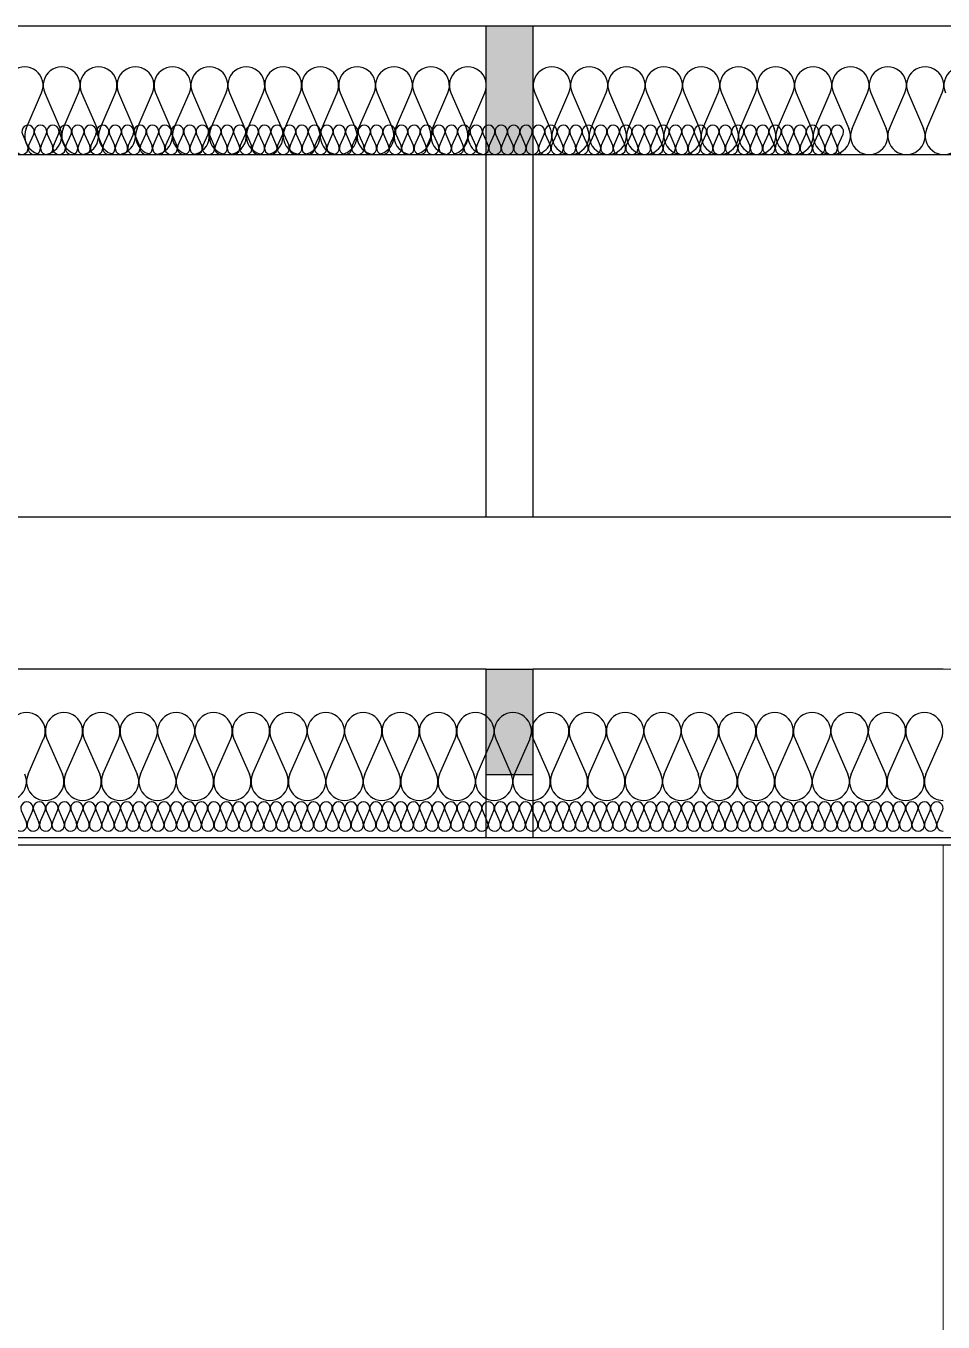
# Model space of a CAD drawing. Header units: millimetres. Extents: x 4647 to 73915, y -13612 to -8141.
# Drawn here: x 22460.5 to 22617.1, y -10580.1 to -10358.7 of the extents above; entities that cross this region are included whole.
import ezdxf

# ---------------------------------------------------------------- set-up
doc = ezdxf.new("R2010")
doc.units = ezdxf.units.MM
doc.layers.add('2D - Ogólne', color=7, linetype='Continuous')
doc.layers.add('Konstrukcja - Dach', color=7, linetype='Continuous')
doc.layers.add('a_wymiary', color=250, linetype='Continuous', lineweight=9)

msp = doc.modelspace()

# ---------------------------------------------------------------- hatches: boundary and pattern name
at = {"layer": 'Konstrukcja - Dach', "linetype": 'Continuous', "lineweight": 0}
for points in [[(22539.14, -10358.69), (22539.14, -10380.67), (22547.14, -10380.67), (22547.14, -10358.69)], [(22547.14, -10486.57), (22547.14, -10468.57), (22539.14, -10468.57), (22539.14, -10486.57)]]:
    msp.add_hatch(color=46, dxfattribs=at).paths.add_polyline_path(points, flags=0)

# ---------------------------------------------------------------- linework, layer by layer
at = {"layer": '2D - Ogólne'}
for p, q in [((22460.56, -10376.2), (22463.19, -10370.14)), ((22463.72, -10370.14), (22466.34, -10376.2)), ((22466.87, -10376.2), (22469.49, -10370.14)), ((22470.02, -10370.14), (22472.65, -10376.2)), ((22473.18, -10376.2), (22475.8, -10370.14)), ((22476.33, -10370.14), (22478.96, -10376.2)), ((22479.49, -10376.2), (22482.11, -10370.14)), ((22482.64, -10370.14), (22485.26, -10376.2)), ((22485.79, -10376.2), (22488.42, -10370.14)), ((22488.95, -10370.14), (22491.57, -10376.2)), ((22492.1, -10376.2), (22494.73, -10370.14)), ((22495.26, -10370.14), (22497.88, -10376.2)), ((22498.41, -10376.2), (22501.03, -10370.14)), ((22501.56, -10370.14), (22504.19, -10376.2)), ((22504.72, -10376.2), (22507.34, -10370.14)), ((22507.87, -10370.14), (22510.49, -10376.2)), ((22511.02, -10376.2), (22513.65, -10370.14)), ((22514.18, -10370.14), (22516.8, -10376.2)), ((22517.33, -10376.2), (22519.96, -10370.14)), ((22520.49, -10370.14), (22523.11, -10376.2)), ((22523.64, -10376.2), (22526.26, -10370.14)), ((22526.79, -10370.14), (22529.42, -10376.2)), ((22529.95, -10376.2), (22532.57, -10370.14)), ((22533.1, -10370.14), (22535.73, -10376.2)), ((22536.26, -10376.2), (22538.88, -10370.14)), ((22547.41, -10370.14), (22550.06, -10376.2)), ((22550.6, -10376.2), (22553.25, -10370.14)), ((22553.79, -10370.14), (22556.44, -10376.2)), ((22556.97, -10376.2), (22559.63, -10370.14)), ((22560.16, -10370.14), (22562.81, -10376.2)), ((22563.35, -10376.2), (22566, -10370.14)), ((22566.54, -10370.14), (22569.19, -10376.2)), ((22569.72, -10376.2), (22572.38, -10370.14)), ((22572.91, -10370.14), (22575.56, -10376.2)), ((22576.1, -10376.2), (22578.75, -10370.14)), ((22579.29, -10370.14), (22581.94, -10376.2)), ((22582.47, -10376.2), (22585.13, -10370.14)), ((22585.66, -10370.14), (22588.31, -10376.2)), ((22588.85, -10376.2), (22591.5, -10370.14)), ((22592.04, -10370.14), (22594.69, -10376.2)), ((22595.22, -10376.2), (22597.88, -10370.14)), ((22598.41, -10370.14), (22601.06, -10376.2)), ((22601.6, -10376.2), (22604.25, -10370.14)), ((22604.79, -10370.14), (22607.44, -10376.2)), ((22607.97, -10376.2), (22610.63, -10370.14)), ((22611.16, -10370.14), (22613.81, -10376.2)), ((22614.35, -10376.2), (22617, -10370.14)), ((22460.89, -10486.53), (22463.54, -10480.47)), ((22464.08, -10480.47), (22466.74, -10486.53)), ((22467.27, -10486.53), (22469.93, -10480.47)), ((22470.47, -10480.47), (22473.13, -10486.53)), ((22473.66, -10486.53), (22476.32, -10480.47)), ((22476.86, -10480.47), (22479.52, -10486.53)), ((22480.05, -10486.53), (22482.71, -10480.47)), ((22483.25, -10480.47), (22485.9, -10486.53)), ((22486.44, -10486.53), (22489.1, -10480.47)), ((22489.64, -10480.47), (22492.29, -10486.53)), ((22492.83, -10486.53), (22495.49, -10480.47)), ((22496.02, -10480.47), (22498.68, -10486.53)), ((22499.22, -10486.53), (22501.88, -10480.47)), ((22502.41, -10480.47), (22505.07, -10486.53)), ((22505.61, -10486.53), (22508.27, -10480.47)), ((22508.8, -10480.47), (22511.46, -10486.53)), ((22512, -10486.53), (22514.65, -10480.47)), ((22515.19, -10480.47), (22517.85, -10486.53)), ((22518.39, -10486.53), (22521.04, -10480.47)), ((22521.58, -10480.47), (22524.24, -10486.53)), ((22524.77, -10486.53), (22527.43, -10480.47)), ((22527.97, -10480.47), (22530.63, -10486.53)), ((22531.16, -10486.53), (22533.82, -10480.47)), ((22534.36, -10480.47), (22537.02, -10486.53)), ((22537.55, -10486.53), (22540.21, -10480.47)), ((22540.75, -10480.47), (22543.4, -10486.53)), ((22543.94, -10486.53), (22546.6, -10480.47)), ((22547.14, -10480.47), (22549.79, -10486.53)), ((22550.33, -10486.53), (22552.99, -10480.47)), ((22553.52, -10480.47), (22556.18, -10486.53)), ((22556.72, -10486.53), (22559.38, -10480.47)), ((22559.91, -10480.47), (22562.57, -10486.53)), ((22563.11, -10486.53), (22565.77, -10480.47)), ((22566.3, -10480.47), (22568.96, -10486.53)), ((22569.5, -10486.53), (22572.15, -10480.47)), ((22572.69, -10480.47), (22575.35, -10486.53)), ((22575.89, -10486.53), (22578.54, -10480.47)), ((22579.08, -10480.47), (22581.74, -10486.53)), ((22582.27, -10486.53), (22584.93, -10480.47)), ((22585.47, -10480.47), (22588.13, -10486.53)), ((22588.66, -10486.53), (22591.32, -10480.47)), ((22591.86, -10480.47), (22594.52, -10486.53)), ((22595.05, -10486.53), (22597.71, -10480.47)), ((22598.25, -10480.47), (22600.9, -10486.53)), ((22601.44, -10486.53), (22604.1, -10480.47)), ((22604.64, -10480.47), (22607.29, -10486.53)), ((22607.83, -10486.53), (22610.49, -10480.47)), ((22611.02, -10480.47), (22613.68, -10486.53)), ((22614.22, -10486.53), (22616.88, -10480.47))]:
    msp.add_line(p, q, dxfattribs=at)
for centre, major_axis, ratio, start_param, end_param in [((22460.3, -10368.86), (0, 3.19), 0.988613, 4.299595, 8.266775), ((22466.61, -10368.86), (0, 3.19), 0.988613, 4.299595, 8.266775), ((22472.91, -10368.86), (0, 3.19), 0.988613, 4.299595, 8.266775), ((22479.22, -10368.86), (0, 3.19), 0.988613, 4.299595, 8.266775), ((22485.53, -10368.86), (0, 3.19), 0.988613, 4.299595, 8.266775), ((22491.84, -10368.86), (0, 3.19), 0.988613, 4.299595, 8.266775), ((22498.14, -10368.86), (0, 3.19), 0.988613, 4.299595, 8.266775), ((22504.45, -10368.86), (0, 3.19), 0.988613, 4.299595, 8.266775), ((22510.76, -10368.86), (0, 3.19), 0.988613, 4.299595, 8.266775), ((22517.07, -10368.86), (0, 3.19), 0.988613, 4.299595, 8.266775), ((22523.38, -10368.86), (0, 3.19), 0.988613, 4.299595, 8.266775), ((22529.68, -10368.86), (0, 3.19), 0.988613, 4.299595, 8.266775), ((22535.99, -10368.86), (0, 3.19), 0.988613, 4.299595, 8.266775), ((22550.33, -10368.86), (0, 3.19), 0.999165, 4.299595, 8.266775), ((22556.71, -10368.86), (0, 3.19), 0.999165, 4.299595, 8.266775), ((22563.08, -10368.86), (0, 3.19), 0.999165, 4.299595, 8.266775), ((22569.46, -10368.86), (0, 3.19), 0.999165, 4.299595, 8.266775), ((22575.83, -10368.86), (0, 3.19), 0.999165, 4.299595, 8.266775), ((22582.21, -10368.86), (0, 3.19), 0.999165, 4.299595, 8.266775), ((22588.58, -10368.86), (0, 3.19), 0.999165, 4.299595, 8.266775), ((22594.96, -10368.86), (0, 3.19), 0.999165, 4.299595, 8.266775), ((22601.33, -10368.86), (0, 3.19), 0.999165, 4.299595, 8.266775), ((22607.71, -10368.86), (0, 3.19), 0.999165, 4.299595, 8.266775), ((22614.08, -10368.86), (0, 3.19), 0.999165, 4.299595, 8.266775), ((22620.46, -10368.86), (0, 3.19), 0.999165, 4.299595, 8.266775), ((22463.45, -10377.48), (0, 3.19), 0.988613, 1.158004, 5.125183), ((22469.76, -10377.48), (0, 3.19), 0.988613, 1.158004, 5.125183), ((22476.07, -10377.48), (0, 3.19), 0.988613, 1.158004, 5.125183), ((22482.38, -10377.48), (0, 3.19), 0.988613, 1.158004, 5.125183), ((22488.68, -10377.48), (0, 3.19), 0.988613, 1.158004, 5.125183), ((22494.99, -10377.48), (0, 3.19), 0.988613, 1.158004, 5.125183), ((22501.3, -10377.48), (0, 3.19), 0.988613, 1.158004, 5.125183), ((22507.61, -10377.48), (0, 3.19), 0.988613, 1.158004, 5.125183), ((22513.91, -10377.48), (0, 3.19), 0.988613, 1.158004, 5.125183), ((22520.22, -10377.48), (0, 3.19), 0.988613, 1.158004, 5.125183), ((22526.53, -10377.48), (0, 3.19), 0.988613, 1.158004, 5.125183), ((22532.84, -10377.48), (0, 3.19), 0.988613, 1.158004, 5.125183), ((22539.14, -10377.48), (0, 3.19), 0.988613, 1.158004, 3.141593), ((22547.14, -10377.48), (0, 3.19), 0.999165, 3.141593, 5.125182), ((22553.52, -10377.48), (0, 3.19), 0.999165, 1.158004, 5.125183), ((22559.89, -10377.48), (0, 3.19), 0.999165, 1.158004, 5.125183), ((22566.27, -10377.48), (0, 3.19), 0.999165, 1.158004, 5.125183), ((22572.64, -10377.48), (0, 3.19), 0.999165, 1.158004, 5.125183), ((22579.02, -10377.48), (0, 3.19), 0.999165, 1.158004, 5.125183), ((22585.39, -10377.48), (0, 3.19), 0.999165, 1.158004, 5.125183), ((22591.77, -10377.48), (0, 3.19), 0.999165, 1.158004, 5.125183), ((22598.14, -10377.48), (0, 3.19), 0.999165, 1.158004, 5.125183), ((22604.52, -10377.48), (0, 3.19), 0.999165, 1.158004, 5.125183), ((22610.89, -10377.48), (0, 3.19), 0.999165, 1.158004, 5.125183), ((22617.27, -10377.48), (0, 3.19), 0.999165, 1.158004, 5.125183), ((22460.62, -10479.19), (3.19, 0), 0.998662, 5.870392, 9.837571), ((22467.01, -10479.19), (3.19, 0), 0.998662, 5.870392, 9.837571), ((22473.39, -10479.19), (3.19, 0), 0.998662, 5.870392, 9.837571), ((22479.78, -10479.19), (3.19, 0), 0.998662, 5.870392, 9.837571), ((22486.17, -10479.19), (3.19, 0), 0.998662, 5.870392, 9.837571), ((22492.56, -10479.19), (3.19, 0), 0.998662, 5.870392, 9.837571), ((22498.95, -10479.19), (3.19, 0), 0.998662, 5.870392, 9.837571), ((22505.34, -10479.19), (3.19, 0), 0.998662, 5.870392, 9.837571), ((22511.73, -10479.19), (3.19, 0), 0.998662, 5.870392, 9.837571), ((22518.12, -10479.19), (3.19, 0), 0.998662, 5.870392, 9.837571), ((22524.51, -10479.19), (3.19, 0), 0.998662, 5.870392, 9.837571), ((22530.89, -10479.19), (3.19, 0), 0.998662, 5.870392, 9.837571), ((22537.28, -10479.19), (3.19, 0), 0.998662, 5.870392, 9.837571), ((22543.67, -10479.19), (3.19, 0), 0.998662, 5.870392, 9.837571), ((22550.06, -10479.19), (3.19, 0), 0.998662, 5.870392, 9.837571), ((22556.45, -10479.19), (3.19, 0), 0.998662, 5.870392, 9.837571), ((22562.84, -10479.19), (3.19, 0), 0.998662, 5.870392, 9.837571), ((22569.23, -10479.19), (3.19, 0), 0.998662, 5.870392, 9.837571), ((22575.62, -10479.19), (3.19, 0), 0.998662, 5.870392, 9.837571), ((22582.01, -10479.19), (3.19, 0), 0.998662, 5.870392, 9.837571), ((22588.39, -10479.19), (3.19, 0), 0.998662, 5.870392, 9.837571), ((22594.78, -10479.19), (3.19, 0), 0.998662, 5.870392, 9.837571), ((22601.17, -10479.19), (3.19, 0), 0.998662, 5.870392, 9.837571), ((22607.56, -10479.19), (3.19, 0), 0.998662, 5.870392, 9.837571), ((22613.95, -10479.19), (3.19, 0), 0.998662, 5.870392, 9.837571), ((22457.42, -10487.81), (3.19, 0), 0.998662, 2.7288, 6.695979), ((22463.81, -10487.81), (3.19, 0), 0.998662, 2.7288, 6.695979), ((22470.2, -10487.81), (3.19, 0), 0.998662, 2.7288, 6.695979), ((22476.59, -10487.81), (3.19, 0), 0.998662, 2.7288, 6.695979), ((22482.98, -10487.81), (3.19, 0), 0.998662, 2.7288, 6.695979), ((22489.37, -10487.81), (3.19, 0), 0.998662, 2.7288, 6.695979), ((22495.76, -10487.81), (3.19, 0), 0.998662, 2.7288, 6.695979), ((22502.14, -10487.81), (3.19, 0), 0.998662, 2.7288, 6.695979), ((22508.53, -10487.81), (3.19, 0), 0.998662, 2.7288, 6.695979), ((22514.92, -10487.81), (3.19, 0), 0.998662, 2.7288, 6.695979), ((22521.31, -10487.81), (3.19, 0), 0.998662, 2.7288, 6.695979), ((22527.7, -10487.81), (3.19, 0), 0.998662, 2.7288, 6.695979), ((22534.09, -10487.81), (3.19, 0), 0.998662, 2.7288, 6.695979), ((22540.48, -10487.81), (3.19, 0), 0.998662, 2.7288, 6.695979), ((22546.87, -10487.81), (3.19, 0), 0.998662, 2.7288, 6.695979), ((22553.26, -10487.81), (3.19, 0), 0.998662, 2.7288, 6.695979), ((22559.64, -10487.81), (3.19, 0), 0.998662, 2.7288, 6.695979), ((22566.03, -10487.81), (3.19, 0), 0.998662, 2.7288, 6.695979), ((22572.42, -10487.81), (3.19, 0), 0.998662, 2.7288, 6.695979), ((22578.81, -10487.81), (3.19, 0), 0.998662, 2.7288, 6.695979), ((22585.2, -10487.81), (3.19, 0), 0.998662, 2.7288, 6.695979), ((22591.59, -10487.81), (3.19, 0), 0.998662, 2.7288, 6.695979), ((22597.98, -10487.81), (3.19, 0), 0.998662, 2.7288, 6.695979), ((22604.37, -10487.81), (3.19, 0), 0.998662, 2.7288, 6.695979), ((22610.76, -10487.81), (3.19, 0), 0.998662, 2.7288, 6.695979), ((22617.14, -10487.81), (3.19, 0), 0.998662, 2.7288, 4.712389)]:
    msp.add_ellipse(centre, major_axis=major_axis, ratio=ratio, start_param=start_param, end_param=end_param, dxfattribs=at)
at = {"layer": 'a_wymiary'}
for p, q in [((22894.14, -10380.67), (22157.14, -10380.67)), ((22894.14, -10442.57), (22157.14, -10442.57)), ((22157.14, -10442.57), (22894.14, -10442.57)), ((22157.14, -10468.57), (22894.14, -10468.57)), ((22539.14, -10468.57), (22457.14, -10468.57)), ((22539.14, -10486.57), (22539.14, -10468.57)), ((22617.14, -10468.57), (22547.14, -10468.57)), ((22547.14, -10468.57), (22547.14, -10486.57)), ((22547.14, -10486.57), (22539.14, -10486.57)), ((22157.14, -10497.32), (22617.14, -10497.32)), ((22617.14, -10498.57), (22157.14, -10498.57)), ((22617.14, -10768.57), (22617.14, -10498.57))]:
    msp.add_line(p, q, dxfattribs=at)
at = {"layer": 'Konstrukcja - Dach'}
for p, q in [((22088.14, -10358.69), (23448.14, -10358.69)), ((22088.14, -10358.69), (23448.14, -10358.69)), ((22459.9, -10377.16), (22460.78, -10379.18)), ((22460.96, -10379.18), (22461.84, -10377.16)), ((22462.02, -10377.16), (22462.91, -10379.18)), ((22463.09, -10379.18), (22463.97, -10377.16)), ((22464.15, -10377.16), (22465.03, -10379.18)), ((22465.21, -10379.18), (22466.1, -10377.16)), ((22466.28, -10377.16), (22467.16, -10379.18)), ((22467.34, -10379.18), (22468.22, -10377.16)), ((22468.4, -10377.16), (22469.29, -10379.18)), ((22469.47, -10379.18), (22470.35, -10377.16)), ((22470.53, -10377.16), (22471.41, -10379.18)), ((22471.59, -10379.18), (22472.48, -10377.16)), ((22472.66, -10377.16), (22473.54, -10379.18)), ((22473.72, -10379.18), (22474.6, -10377.16)), ((22474.78, -10377.16), (22475.67, -10379.18)), ((22475.84, -10379.18), (22476.73, -10377.16)), ((22476.91, -10377.16), (22477.79, -10379.18)), ((22477.97, -10379.18), (22478.86, -10377.16)), ((22479.03, -10377.16), (22479.92, -10379.18)), ((22480.1, -10379.18), (22480.98, -10377.16)), ((22481.16, -10377.16), (22482.05, -10379.18)), ((22482.22, -10379.18), (22483.11, -10377.16)), ((22483.29, -10377.16), (22484.17, -10379.18)), ((22484.35, -10379.18), (22485.24, -10377.16)), ((22485.41, -10377.16), (22486.3, -10379.18)), ((22486.48, -10379.18), (22487.36, -10377.16)), ((22487.54, -10377.16), (22488.43, -10379.18)), ((22488.6, -10379.18), (22489.49, -10377.16)), ((22489.67, -10377.16), (22490.55, -10379.18)), ((22490.73, -10379.18), (22491.62, -10377.16)), ((22491.79, -10377.16), (22492.68, -10379.18)), ((22492.86, -10379.18), (22493.74, -10377.16)), ((22493.92, -10377.16), (22494.81, -10379.18)), ((22494.98, -10379.18), (22495.87, -10377.16)), ((22496.05, -10377.16), (22496.93, -10379.18)), ((22497.11, -10379.18), (22498, -10377.16)), ((22498.17, -10377.16), (22499.06, -10379.18)), ((22499.24, -10379.18), (22500.12, -10377.16)), ((22500.3, -10377.16), (22501.18, -10379.18)), ((22501.36, -10379.18), (22502.25, -10377.16)), ((22502.43, -10377.16), (22503.31, -10379.18)), ((22503.49, -10379.18), (22504.37, -10377.16)), ((22504.55, -10377.16), (22505.44, -10379.18)), ((22505.62, -10379.18), (22506.5, -10377.16)), ((22506.68, -10377.16), (22507.56, -10379.18)), ((22507.74, -10379.18), (22508.63, -10377.16)), ((22508.81, -10377.16), (22509.69, -10379.18)), ((22509.87, -10379.18), (22510.75, -10377.16)), ((22510.93, -10377.16), (22511.82, -10379.18)), ((22512, -10379.18), (22512.88, -10377.16)), ((22513.06, -10377.16), (22513.94, -10379.18)), ((22514.12, -10379.18), (22515.01, -10377.16)), ((22515.19, -10377.16), (22516.07, -10379.18)), ((22516.25, -10379.18), (22517.13, -10377.16)), ((22517.31, -10377.16), (22518.2, -10379.18)), ((22518.38, -10379.18), (22519.26, -10377.16)), ((22519.44, -10377.16), (22520.32, -10379.18)), ((22520.5, -10379.18), (22521.39, -10377.16)), ((22521.57, -10377.16), (22522.45, -10379.18)), ((22522.63, -10379.18), (22523.51, -10377.16)), ((22523.69, -10377.16), (22524.58, -10379.18)), ((22524.76, -10379.18), (22525.64, -10377.16)), ((22525.82, -10377.16), (22526.7, -10379.18)), ((22526.88, -10379.18), (22527.77, -10377.16)), ((22527.95, -10377.16), (22528.83, -10379.18)), ((22529.01, -10379.18), (22529.89, -10377.16)), ((22530.07, -10377.16), (22530.96, -10379.18)), ((22531.14, -10379.18), (22532.02, -10377.16)), ((22532.2, -10377.16), (22533.08, -10379.18)), ((22533.26, -10379.18), (22534.15, -10377.16)), ((22534.33, -10377.16), (22535.21, -10379.18)), ((22535.39, -10379.18), (22536.27, -10377.16)), ((22536.45, -10377.16), (22537.34, -10379.18)), ((22537.51, -10379.18), (22538.4, -10377.16)), ((22538.58, -10377.16), (22539.46, -10379.18)), ((22539.64, -10379.18), (22540.53, -10377.16)), ((22540.7, -10377.16), (22541.59, -10379.18)), ((22541.77, -10379.18), (22542.65, -10377.16)), ((22542.83, -10377.16), (22543.72, -10379.18)), ((22543.89, -10379.18), (22544.78, -10377.16)), ((22544.96, -10377.16), (22545.84, -10379.18)), ((22546.02, -10379.18), (22546.91, -10377.16)), ((22547.08, -10377.16), (22547.97, -10379.18)), ((22548.15, -10379.18), (22549.03, -10377.16)), ((22549.21, -10377.16), (22550.1, -10379.18)), ((22550.27, -10379.18), (22551.16, -10377.16)), ((22551.34, -10377.16), (22552.22, -10379.18)), ((22552.4, -10379.18), (22553.29, -10377.16)), ((22553.46, -10377.16), (22554.35, -10379.18)), ((22554.53, -10379.18), (22555.41, -10377.16)), ((22555.59, -10377.16), (22556.48, -10379.18)), ((22556.65, -10379.18), (22557.54, -10377.16)), ((22557.72, -10377.16), (22558.6, -10379.18)), ((22558.78, -10379.18), (22559.67, -10377.16)), ((22559.84, -10377.16), (22560.73, -10379.18)), ((22560.91, -10379.18), (22561.79, -10377.16)), ((22561.97, -10377.16), (22562.85, -10379.18)), ((22563.03, -10379.18), (22563.92, -10377.16)), ((22564.1, -10377.16), (22564.98, -10379.18)), ((22565.16, -10379.18), (22566.04, -10377.16)), ((22566.22, -10377.16), (22567.11, -10379.18)), ((22567.29, -10379.18), (22568.17, -10377.16)), ((22568.35, -10377.16), (22569.23, -10379.18)), ((22569.41, -10379.18), (22570.3, -10377.16)), ((22570.48, -10377.16), (22571.36, -10379.18)), ((22571.54, -10379.18), (22572.42, -10377.16)), ((22572.6, -10377.16), (22573.49, -10379.18)), ((22573.67, -10379.18), (22574.55, -10377.16)), ((22574.73, -10377.16), (22575.61, -10379.18)), ((22575.79, -10379.18), (22576.68, -10377.16)), ((22576.86, -10377.16), (22577.74, -10379.18)), ((22577.92, -10379.18), (22578.8, -10377.16)), ((22578.98, -10377.16), (22579.87, -10379.18)), ((22580.05, -10379.18), (22580.93, -10377.16)), ((22581.11, -10377.16), (22581.99, -10379.18)), ((22582.17, -10379.18), (22583.06, -10377.16)), ((22583.24, -10377.16), (22584.12, -10379.18)), ((22584.3, -10379.18), (22585.18, -10377.16)), ((22585.36, -10377.16), (22586.25, -10379.18)), ((22586.43, -10379.18), (22587.31, -10377.16)), ((22587.49, -10377.16), (22588.37, -10379.18)), ((22588.55, -10379.18), (22589.44, -10377.16)), ((22589.62, -10377.16), (22590.5, -10379.18)), ((22590.68, -10379.18), (22591.56, -10377.16)), ((22591.74, -10377.16), (22592.63, -10379.18)), ((22592.81, -10379.18), (22593.69, -10377.16)), ((22593.87, -10377.16), (22594.75, -10379.18)), ((22594.93, -10379.18), (22595.82, -10377.16)), ((22596, -10377.16), (22596.88, -10379.18)), ((22597.06, -10379.18), (22597.94, -10377.16)), ((22598.12, -10377.16), (22599.01, -10379.18)), ((22599.19, -10379.18), (22600.07, -10377.16)), ((22088.14, -10380.67), (23448.14, -10380.67)), ((22459.72, -10492.75), (22460.61, -10494.77)), ((22460.78, -10494.77), (22461.67, -10492.75)), ((22461.85, -10492.75), (22462.73, -10494.77)), ((22462.91, -10494.77), (22463.8, -10492.75)), ((22463.98, -10492.75), (22464.86, -10494.77)), ((22465.04, -10494.77), (22465.93, -10492.75)), ((22466.11, -10492.75), (22466.99, -10494.77)), ((22467.17, -10494.77), (22468.06, -10492.75)), ((22468.23, -10492.75), (22469.12, -10494.77)), ((22469.3, -10494.77), (22470.18, -10492.75)), ((22470.36, -10492.75), (22471.25, -10494.77)), ((22471.43, -10494.77), (22472.31, -10492.75)), ((22472.49, -10492.75), (22473.38, -10494.77)), ((22473.56, -10494.77), (22474.44, -10492.75)), ((22474.62, -10492.75), (22475.51, -10494.77)), ((22475.68, -10494.77), (22476.57, -10492.75)), ((22476.75, -10492.75), (22477.63, -10494.77)), ((22477.81, -10494.77), (22478.7, -10492.75)), ((22478.88, -10492.75), (22479.76, -10494.77)), ((22479.94, -10494.77), (22480.83, -10492.75)), ((22481.01, -10492.75), (22481.89, -10494.77)), ((22482.07, -10494.77), (22482.96, -10492.75)), ((22483.13, -10492.75), (22484.02, -10494.77)), ((22484.2, -10494.77), (22485.08, -10492.75)), ((22485.26, -10492.75), (22486.15, -10494.77)), ((22486.33, -10494.77), (22487.21, -10492.75)), ((22487.39, -10492.75), (22488.28, -10494.77)), ((22488.46, -10494.77), (22489.34, -10492.75)), ((22489.52, -10492.75), (22490.41, -10494.77)), ((22490.58, -10494.77), (22491.47, -10492.75)), ((22491.65, -10492.75), (22492.53, -10494.77)), ((22492.71, -10494.77), (22493.6, -10492.75)), ((22493.78, -10492.75), (22494.66, -10494.77)), ((22494.84, -10494.77), (22495.73, -10492.75)), ((22495.91, -10492.75), (22496.79, -10494.77)), ((22496.97, -10494.77), (22497.86, -10492.75)), ((22498.03, -10492.75), (22498.92, -10494.77)), ((22499.1, -10494.77), (22499.98, -10492.75)), ((22500.16, -10492.75), (22501.05, -10494.77)), ((22501.23, -10494.77), (22502.11, -10492.75)), ((22502.29, -10492.75), (22503.18, -10494.77)), ((22503.36, -10494.77), (22504.24, -10492.75)), ((22504.42, -10492.75), (22505.31, -10494.77)), ((22505.48, -10494.77), (22506.37, -10492.75)), ((22506.55, -10492.75), (22507.43, -10494.77)), ((22507.61, -10494.77), (22508.5, -10492.75)), ((22508.68, -10492.75), (22509.56, -10494.77)), ((22509.74, -10494.77), (22510.63, -10492.75)), ((22510.81, -10492.75), (22511.69, -10494.77)), ((22511.87, -10494.77), (22512.76, -10492.75)), ((22512.93, -10492.75), (22513.82, -10494.77)), ((22514, -10494.77), (22514.88, -10492.75)), ((22515.06, -10492.75), (22515.95, -10494.77)), ((22516.13, -10494.77), (22517.01, -10492.75)), ((22517.19, -10492.75), (22518.08, -10494.77)), ((22518.26, -10494.77), (22519.14, -10492.75)), ((22519.32, -10492.75), (22520.21, -10494.77)), ((22520.38, -10494.77), (22521.27, -10492.75)), ((22521.45, -10492.75), (22522.33, -10494.77)), ((22522.51, -10494.77), (22523.4, -10492.75)), ((22523.58, -10492.75), (22524.46, -10494.77)), ((22524.64, -10494.77), (22525.53, -10492.75)), ((22525.71, -10492.75), (22526.59, -10494.77)), ((22526.77, -10494.77), (22527.66, -10492.75)), ((22527.83, -10492.75), (22528.72, -10494.77)), ((22528.9, -10494.77), (22529.78, -10492.75)), ((22529.96, -10492.75), (22530.85, -10494.77)), ((22531.03, -10494.77), (22531.91, -10492.75)), ((22532.09, -10492.75), (22532.98, -10494.77)), ((22533.16, -10494.77), (22534.04, -10492.75)), ((22534.22, -10492.75), (22535.11, -10494.77)), ((22535.28, -10494.77), (22536.17, -10492.75)), ((22536.35, -10492.75), (22537.23, -10494.77)), ((22537.41, -10494.77), (22538.3, -10492.75)), ((22538.48, -10492.75), (22539.36, -10494.77)), ((22539.54, -10494.77), (22540.43, -10492.75)), ((22540.61, -10492.75), (22541.49, -10494.77)), ((22541.67, -10494.77), (22542.56, -10492.75)), ((22542.73, -10492.75), (22543.62, -10494.77)), ((22543.8, -10494.77), (22544.68, -10492.75)), ((22544.86, -10492.75), (22545.75, -10494.77)), ((22545.93, -10494.77), (22546.81, -10492.75)), ((22546.99, -10492.75), (22547.88, -10494.77)), ((22548.06, -10494.77), (22548.94, -10492.75)), ((22549.12, -10492.75), (22550.01, -10494.77)), ((22550.18, -10494.77), (22551.07, -10492.75)), ((22551.25, -10492.75), (22552.13, -10494.77)), ((22552.31, -10494.77), (22553.2, -10492.75)), ((22553.38, -10492.75), (22554.26, -10494.77)), ((22554.44, -10494.77), (22555.33, -10492.75)), ((22555.51, -10492.75), (22556.39, -10494.77)), ((22556.57, -10494.77), (22557.46, -10492.75)), ((22557.63, -10492.75), (22558.52, -10494.77)), ((22558.7, -10494.77), (22559.58, -10492.75)), ((22559.76, -10492.75), (22560.65, -10494.77)), ((22560.83, -10494.77), (22561.71, -10492.75)), ((22561.89, -10492.75), (22562.78, -10494.77)), ((22562.96, -10494.77), (22563.84, -10492.75)), ((22564.02, -10492.75), (22564.91, -10494.77)), ((22565.08, -10494.77), (22565.97, -10492.75)), ((22566.15, -10492.75), (22567.03, -10494.77)), ((22567.21, -10494.77), (22568.1, -10492.75)), ((22568.28, -10492.75), (22569.16, -10494.77)), ((22569.34, -10494.77), (22570.23, -10492.75)), ((22570.41, -10492.75), (22571.29, -10494.77)), ((22571.47, -10494.77), (22572.36, -10492.75)), ((22572.53, -10492.75), (22573.42, -10494.77)), ((22573.6, -10494.77), (22574.48, -10492.75)), ((22574.66, -10492.75), (22575.55, -10494.77)), ((22575.73, -10494.77), (22576.61, -10492.75)), ((22576.79, -10492.75), (22577.68, -10494.77)), ((22577.86, -10494.77), (22578.74, -10492.75)), ((22578.92, -10492.75), (22579.81, -10494.77)), ((22579.98, -10494.77), (22580.87, -10492.75)), ((22581.05, -10492.75), (22581.93, -10494.77)), ((22582.11, -10494.77), (22583, -10492.75)), ((22583.18, -10492.75), (22584.06, -10494.77)), ((22584.24, -10494.77), (22585.13, -10492.75)), ((22585.31, -10492.75), (22586.19, -10494.77)), ((22586.37, -10494.77), (22587.26, -10492.75)), ((22587.43, -10492.75), (22588.32, -10494.77)), ((22588.5, -10494.77), (22589.38, -10492.75)), ((22589.56, -10492.75), (22590.45, -10494.77)), ((22590.63, -10494.77), (22591.51, -10492.75)), ((22591.69, -10492.75), (22592.58, -10494.77)), ((22592.76, -10494.77), (22593.64, -10492.75)), ((22593.82, -10492.75), (22594.71, -10494.77)), ((22594.88, -10494.77), (22595.77, -10492.75)), ((22595.95, -10492.75), (22596.83, -10494.77)), ((22597.01, -10494.77), (22597.9, -10492.75)), ((22598.08, -10492.75), (22598.96, -10494.77)), ((22599.14, -10494.77), (22600.03, -10492.75)), ((22600.21, -10492.75), (22601.09, -10494.77)), ((22601.27, -10494.77), (22602.16, -10492.75)), ((22602.33, -10492.75), (22603.22, -10494.77)), ((22603.4, -10494.77), (22604.28, -10492.75)), ((22604.46, -10492.75), (22605.35, -10494.77)), ((22605.53, -10494.77), (22606.41, -10492.75)), ((22606.59, -10492.75), (22607.48, -10494.77)), ((22607.66, -10494.77), (22608.54, -10492.75)), ((22608.72, -10492.75), (22609.61, -10494.77)), ((22609.78, -10494.77), (22610.67, -10492.75)), ((22610.85, -10492.75), (22611.73, -10494.77)), ((22611.91, -10494.77), (22612.8, -10492.75)), ((22612.98, -10492.75), (22613.86, -10494.77)), ((22614.04, -10494.77), (22614.93, -10492.75)), ((22615.11, -10492.75), (22615.99, -10494.77)), ((22616.17, -10494.77), (22617.06, -10492.75))]:
    msp.add_line(p, q, dxfattribs=at)
at = {"layer": 'Konstrukcja - Dach', "color": 161, "lineweight": 25}
for p, q in [((22539.14, -10358.69), (22539.14, -10358.69)), ((22547.14, -10358.69), (22547.14, -10358.69)), ((22539.14, -10442.57), (22539.14, -10380.67)), ((22547.14, -10442.57), (22547.14, -10380.67)), ((22157.14, -10442.57), (22894.14, -10442.57)), ((22539.14, -10468.57), (22457.14, -10468.57)), ((22617.14, -10468.57), (22547.14, -10468.57)), ((22539.14, -10497.32), (22539.14, -10486.57)), ((22547.14, -10497.32), (22547.14, -10486.57)), ((22157.14, -10497.32), (23379.14, -10497.32)), ((22157.14, -10498.57), (23379.14, -10498.57))]:
    msp.add_line(p, q, dxfattribs=at)
at = {"layer": 'Konstrukcja - Dach', "color": 171, "lineweight": 25}
for p, q in [((22539.14, -10380.67), (22539.14, -10358.69)), ((22539.14, -10358.69), (22547.14, -10358.69)), ((22547.14, -10380.67), (22547.14, -10358.69)), ((22539.14, -10380.67), (22547.14, -10380.67)), ((22539.14, -10468.57), (22547.14, -10468.57)), ((22539.14, -10486.57), (22539.14, -10468.57)), ((22547.14, -10486.57), (22547.14, -10468.57)), ((22539.14, -10486.57), (22547.14, -10486.57))]:
    msp.add_line(p, q, dxfattribs=at)
at = {"layer": 'Konstrukcja - Dach'}
for centre, major_axis, ratio, start_param, end_param in [((22460.87, -10376.73), (0, 1.06), 0.999894, 4.299595, 8.266775), ((22463, -10376.73), (0, 1.06), 0.999894, 4.299595, 8.266775), ((22465.12, -10376.73), (0, 1.06), 0.999894, 4.299595, 8.266775), ((22467.25, -10376.73), (0, 1.06), 0.999894, 4.299595, 8.266775), ((22469.38, -10376.73), (0, 1.06), 0.999894, 4.299595, 8.266775), ((22471.5, -10376.73), (0, 1.06), 0.999894, 4.299595, 8.266775), ((22473.63, -10376.73), (0, 1.06), 0.999894, 4.299595, 8.266775), ((22475.76, -10376.73), (0, 1.06), 0.999894, 4.299595, 8.266775), ((22477.88, -10376.73), (0, 1.06), 0.999894, 4.299595, 8.266775), ((22480.01, -10376.73), (0, 1.06), 0.999894, 4.299595, 8.266775), ((22482.14, -10376.73), (0, 1.06), 0.999894, 4.299595, 8.266775), ((22484.26, -10376.73), (0, 1.06), 0.999894, 4.299595, 8.266775), ((22486.39, -10376.73), (0, 1.06), 0.999894, 4.299595, 8.266775), ((22488.51, -10376.73), (0, 1.06), 0.999894, 4.299595, 8.266775), ((22490.64, -10376.73), (0, 1.06), 0.999894, 4.299595, 8.266775), ((22492.77, -10376.73), (0, 1.06), 0.999894, 4.299595, 8.266775), ((22494.89, -10376.73), (0, 1.06), 0.999894, 4.299595, 8.266775), ((22497.02, -10376.73), (0, 1.06), 0.999894, 4.299595, 8.266775), ((22499.15, -10376.73), (0, 1.06), 0.999894, 4.299595, 8.266775), ((22501.27, -10376.73), (0, 1.06), 0.999894, 4.299595, 8.266775), ((22503.4, -10376.73), (0, 1.06), 0.999894, 4.299595, 8.266775), ((22505.53, -10376.73), (0, 1.06), 0.999894, 4.299595, 8.266775), ((22507.65, -10376.73), (0, 1.06), 0.999894, 4.299595, 8.266775), ((22509.78, -10376.73), (0, 1.06), 0.999894, 4.299595, 8.266775), ((22511.91, -10376.73), (0, 1.06), 0.999894, 4.299595, 8.266775), ((22514.03, -10376.73), (0, 1.06), 0.999894, 4.299595, 8.266775), ((22516.16, -10376.73), (0, 1.06), 0.999894, 4.299595, 8.266775), ((22518.29, -10376.73), (0, 1.06), 0.999894, 4.299595, 8.266775), ((22520.41, -10376.73), (0, 1.06), 0.999894, 4.299595, 8.266775), ((22522.54, -10376.73), (0, 1.06), 0.999894, 4.299595, 8.266775), ((22524.67, -10376.73), (0, 1.06), 0.999894, 4.299595, 8.266775), ((22526.79, -10376.73), (0, 1.06), 0.999894, 4.299595, 8.266775), ((22528.92, -10376.73), (0, 1.06), 0.999894, 4.299595, 8.266775), ((22531.05, -10376.73), (0, 1.06), 0.999894, 4.299595, 8.266775), ((22533.17, -10376.73), (0, 1.06), 0.999894, 4.299595, 8.266775), ((22535.3, -10376.73), (0, 1.06), 0.999894, 4.299595, 8.266775), ((22537.43, -10376.73), (0, 1.06), 0.999894, 4.299595, 8.266775), ((22539.55, -10376.73), (0, 1.06), 0.999894, 4.299595, 8.266775), ((22541.68, -10376.73), (0, 1.06), 0.999894, 4.299595, 8.266775), ((22543.81, -10376.73), (0, 1.06), 0.999894, 4.299595, 8.266775), ((22545.93, -10376.73), (0, 1.06), 0.999894, 4.299595, 8.266775), ((22548.06, -10376.73), (0, 1.06), 0.999894, 4.299595, 8.266775), ((22550.18, -10376.73), (0, 1.06), 0.999894, 4.299595, 8.266775), ((22552.31, -10376.73), (0, 1.06), 0.999894, 4.299595, 8.266775), ((22554.44, -10376.73), (0, 1.06), 0.999894, 4.299595, 8.266775), ((22556.56, -10376.73), (0, 1.06), 0.999894, 4.299595, 8.266775), ((22558.69, -10376.73), (0, 1.06), 0.999894, 4.299595, 8.266775), ((22560.82, -10376.73), (0, 1.06), 0.999894, 4.299595, 8.266775), ((22562.94, -10376.73), (0, 1.06), 0.999894, 4.299595, 8.266775), ((22565.07, -10376.73), (0, 1.06), 0.999894, 4.299595, 8.266775), ((22567.2, -10376.73), (0, 1.06), 0.999894, 4.299595, 8.266775), ((22569.32, -10376.73), (0, 1.06), 0.999894, 4.299595, 8.266775), ((22571.45, -10376.73), (0, 1.06), 0.999894, 4.299595, 8.266775), ((22573.58, -10376.73), (0, 1.06), 0.999894, 4.299595, 8.266775), ((22575.7, -10376.73), (0, 1.06), 0.999894, 4.299595, 8.266775), ((22577.83, -10376.73), (0, 1.06), 0.999894, 4.299595, 8.266775), ((22579.96, -10376.73), (0, 1.06), 0.999894, 4.299595, 8.266775), ((22582.08, -10376.73), (0, 1.06), 0.999894, 4.299595, 8.266775), ((22584.21, -10376.73), (0, 1.06), 0.999894, 4.299595, 8.266775), ((22586.34, -10376.73), (0, 1.06), 0.999894, 4.299595, 8.266775), ((22588.46, -10376.73), (0, 1.06), 0.999894, 4.299595, 8.266775), ((22590.59, -10376.73), (0, 1.06), 0.999894, 4.299595, 8.266775), ((22592.72, -10376.73), (0, 1.06), 0.999894, 4.299595, 8.266775), ((22594.84, -10376.73), (0, 1.06), 0.999894, 4.299595, 8.266775), ((22596.97, -10376.73), (0, 1.06), 0.999894, 4.299595, 8.266775), ((22599.1, -10376.73), (0, 1.06), 0.999894, 4.299595, 8.266775), ((22459.81, -10379.6), (0, 1.06), 0.999894, 1.158004, 5.125183), ((22461.93, -10379.6), (0, 1.06), 0.999894, 1.158004, 5.125183), ((22464.06, -10379.6), (0, 1.06), 0.999894, 1.158004, 5.125183), ((22466.19, -10379.6), (0, 1.06), 0.999894, 1.158004, 5.125183), ((22468.31, -10379.6), (0, 1.06), 0.999894, 1.158004, 5.125183), ((22470.44, -10379.6), (0, 1.06), 0.999894, 1.158004, 5.125183), ((22472.57, -10379.6), (0, 1.06), 0.999894, 1.158004, 5.125183), ((22474.69, -10379.6), (0, 1.06), 0.999894, 1.158004, 5.125183), ((22476.82, -10379.6), (0, 1.06), 0.999894, 1.158004, 5.125183), ((22478.95, -10379.6), (0, 1.06), 0.999894, 1.158004, 5.125183), ((22481.07, -10379.6), (0, 1.06), 0.999894, 1.158004, 5.125183), ((22483.2, -10379.6), (0, 1.06), 0.999894, 1.158004, 5.125183), ((22485.32, -10379.6), (0, 1.06), 0.999894, 1.158004, 5.125183), ((22487.45, -10379.6), (0, 1.06), 0.999894, 1.158004, 5.125183), ((22489.58, -10379.6), (0, 1.06), 0.999894, 1.158004, 5.125183), ((22491.7, -10379.6), (0, 1.06), 0.999894, 1.158004, 5.125183), ((22493.83, -10379.6), (0, 1.06), 0.999894, 1.158004, 5.125183), ((22495.96, -10379.6), (0, 1.06), 0.999894, 1.158004, 5.125183), ((22498.08, -10379.6), (0, 1.06), 0.999894, 1.158004, 5.125183), ((22500.21, -10379.6), (0, 1.06), 0.999894, 1.158004, 5.125183), ((22502.34, -10379.6), (0, 1.06), 0.999894, 1.158004, 5.125183), ((22504.46, -10379.6), (0, 1.06), 0.999894, 1.158004, 5.125183), ((22506.59, -10379.6), (0, 1.06), 0.999894, 1.158004, 5.125183), ((22508.72, -10379.6), (0, 1.06), 0.999894, 1.158004, 5.125183), ((22510.84, -10379.6), (0, 1.06), 0.999894, 1.158004, 5.125183), ((22512.97, -10379.6), (0, 1.06), 0.999894, 1.158004, 5.125183), ((22515.1, -10379.6), (0, 1.06), 0.999894, 1.158004, 5.125183), ((22517.22, -10379.6), (0, 1.06), 0.999894, 1.158004, 5.125183), ((22519.35, -10379.6), (0, 1.06), 0.999894, 1.158004, 5.125183), ((22521.48, -10379.6), (0, 1.06), 0.999894, 1.158004, 5.125183), ((22523.6, -10379.6), (0, 1.06), 0.999894, 1.158004, 5.125183), ((22525.73, -10379.6), (0, 1.06), 0.999894, 1.158004, 5.125183), ((22527.86, -10379.6), (0, 1.06), 0.999894, 1.158004, 5.125183), ((22529.98, -10379.6), (0, 1.06), 0.999894, 1.158004, 5.125183), ((22532.11, -10379.6), (0, 1.06), 0.999894, 1.158004, 5.125183), ((22534.24, -10379.6), (0, 1.06), 0.999894, 1.158004, 5.125183), ((22536.36, -10379.6), (0, 1.06), 0.999894, 1.158004, 5.125183), ((22538.49, -10379.6), (0, 1.06), 0.999894, 1.158004, 5.125183), ((22540.62, -10379.6), (0, 1.06), 0.999894, 1.158004, 5.125183), ((22542.74, -10379.6), (0, 1.06), 0.999894, 1.158004, 5.125183), ((22544.87, -10379.6), (0, 1.06), 0.999894, 1.158004, 5.125183), ((22547, -10379.6), (0, 1.06), 0.999894, 1.158004, 5.125183), ((22549.12, -10379.6), (0, 1.06), 0.999894, 1.158004, 5.125183), ((22551.25, -10379.6), (0, 1.06), 0.999894, 1.158004, 5.125183), ((22553.37, -10379.6), (0, 1.06), 0.999894, 1.158004, 5.125183), ((22555.5, -10379.6), (0, 1.06), 0.999894, 1.158004, 5.125183), ((22557.63, -10379.6), (0, 1.06), 0.999894, 1.158004, 5.125183), ((22559.75, -10379.6), (0, 1.06), 0.999894, 1.158004, 5.125183), ((22561.88, -10379.6), (0, 1.06), 0.999894, 1.158004, 5.125183), ((22564.01, -10379.6), (0, 1.06), 0.999894, 1.158004, 5.125183), ((22566.13, -10379.6), (0, 1.06), 0.999894, 1.158004, 5.125183), ((22568.26, -10379.6), (0, 1.06), 0.999894, 1.158004, 5.125183), ((22570.39, -10379.6), (0, 1.06), 0.999894, 1.158004, 5.125183), ((22572.51, -10379.6), (0, 1.06), 0.999894, 1.158004, 5.125183), ((22574.64, -10379.6), (0, 1.06), 0.999894, 1.158004, 5.125183), ((22576.77, -10379.6), (0, 1.06), 0.999894, 1.158004, 5.125183), ((22578.89, -10379.6), (0, 1.06), 0.999894, 1.158004, 5.125183), ((22581.02, -10379.6), (0, 1.06), 0.999894, 1.158004, 5.125183), ((22583.15, -10379.6), (0, 1.06), 0.999894, 1.158004, 5.125183), ((22585.27, -10379.6), (0, 1.06), 0.999894, 1.158004, 5.125183), ((22587.4, -10379.6), (0, 1.06), 0.999894, 1.158004, 5.125183), ((22589.53, -10379.6), (0, 1.06), 0.999894, 1.158004, 5.125183), ((22591.65, -10379.6), (0, 1.06), 0.999894, 1.158004, 5.125183), ((22593.78, -10379.6), (0, 1.06), 0.999894, 1.158004, 5.125183), ((22595.91, -10379.6), (0, 1.06), 0.999894, 1.158004, 5.125183), ((22598.03, -10379.6), (0, 1.06), 0.999894, 1.158004, 5.125183), ((22600.16, -10379.6), (0, 1.06), 0.999894, 1.158004, 3.141593), ((22460.69, -10492.33), (1.06, 0), 0.99916, 5.870392, 9.837571), ((22462.82, -10492.33), (1.06, 0), 0.99916, 5.870392, 9.837571), ((22464.95, -10492.33), (1.06, 0), 0.99916, 5.870392, 9.837571), ((22467.08, -10492.33), (1.06, 0), 0.99916, 5.870392, 9.837571), ((22469.21, -10492.33), (1.06, 0), 0.99916, 5.870392, 9.837571), ((22471.34, -10492.33), (1.06, 0), 0.99916, 5.870392, 9.837571), ((22473.47, -10492.33), (1.06, 0), 0.99916, 5.870392, 9.837571), ((22475.59, -10492.33), (1.06, 0), 0.99916, 5.870392, 9.837571), ((22477.72, -10492.33), (1.06, 0), 0.99916, 5.870392, 9.837571), ((22479.85, -10492.33), (1.06, 0), 0.99916, 5.870392, 9.837571), ((22481.98, -10492.33), (1.06, 0), 0.99916, 5.870392, 9.837571), ((22484.11, -10492.33), (1.06, 0), 0.99916, 5.870392, 9.837571), ((22486.24, -10492.33), (1.06, 0), 0.99916, 5.870392, 9.837571), ((22488.37, -10492.33), (1.06, 0), 0.99916, 5.870392, 9.837571), ((22490.49, -10492.33), (1.06, 0), 0.99916, 5.870392, 9.837571), ((22492.62, -10492.33), (1.06, 0), 0.99916, 5.870392, 9.837571), ((22494.75, -10492.33), (1.06, 0), 0.99916, 5.870392, 9.837571), ((22496.88, -10492.33), (1.06, 0), 0.99916, 5.870392, 9.837571), ((22499.01, -10492.33), (1.06, 0), 0.99916, 5.870392, 9.837571), ((22501.14, -10492.33), (1.06, 0), 0.99916, 5.870392, 9.837571), ((22503.27, -10492.33), (1.06, 0), 0.99916, 5.870392, 9.837571), ((22505.39, -10492.33), (1.06, 0), 0.99916, 5.870392, 9.837571), ((22507.52, -10492.33), (1.06, 0), 0.99916, 5.870392, 9.837571), ((22509.65, -10492.33), (1.06, 0), 0.99916, 5.870392, 9.837571), ((22511.78, -10492.33), (1.06, 0), 0.99916, 5.870392, 9.837571), ((22513.91, -10492.33), (1.06, 0), 0.99916, 5.870392, 9.837571), ((22516.04, -10492.33), (1.06, 0), 0.99916, 5.870392, 9.837571), ((22518.17, -10492.33), (1.06, 0), 0.99916, 5.870392, 9.837571), ((22520.29, -10492.33), (1.06, 0), 0.99916, 5.870392, 9.837571), ((22522.42, -10492.33), (1.06, 0), 0.99916, 5.870392, 9.837571), ((22524.55, -10492.33), (1.06, 0), 0.99916, 5.870392, 9.837571), ((22526.68, -10492.33), (1.06, 0), 0.99916, 5.870392, 9.837571), ((22528.81, -10492.33), (1.06, 0), 0.99916, 5.870392, 9.837571), ((22530.94, -10492.33), (1.06, 0), 0.99916, 5.870392, 9.837571), ((22533.07, -10492.33), (1.06, 0), 0.99916, 5.870392, 9.837571), ((22535.19, -10492.33), (1.06, 0), 0.99916, 5.870392, 9.837571), ((22537.32, -10492.33), (1.06, 0), 0.99916, 5.870392, 9.837571), ((22539.45, -10492.33), (1.06, 0), 0.99916, 5.870392, 9.837571), ((22541.58, -10492.33), (1.06, 0), 0.99916, 5.870392, 9.837571), ((22543.71, -10492.33), (1.06, 0), 0.99916, 5.870392, 9.837571), ((22545.84, -10492.33), (1.06, 0), 0.99916, 5.870392, 9.837571), ((22547.97, -10492.33), (1.06, 0), 0.99916, 5.870392, 9.837571), ((22550.09, -10492.33), (1.06, 0), 0.99916, 5.870392, 9.837571), ((22552.22, -10492.33), (1.06, 0), 0.99916, 5.870392, 9.837571), ((22554.35, -10492.33), (1.06, 0), 0.99916, 5.870392, 9.837571), ((22556.48, -10492.33), (1.06, 0), 0.99916, 5.870392, 9.837571), ((22558.61, -10492.33), (1.06, 0), 0.99916, 5.870392, 9.837571), ((22560.74, -10492.33), (1.06, 0), 0.99916, 5.870392, 9.837571), ((22562.87, -10492.33), (1.06, 0), 0.99916, 5.870392, 9.837571), ((22564.99, -10492.33), (1.06, 0), 0.99916, 5.870392, 9.837571), ((22567.12, -10492.33), (1.06, 0), 0.99916, 5.870392, 9.837571), ((22569.25, -10492.33), (1.06, 0), 0.99916, 5.870392, 9.837571), ((22571.38, -10492.33), (1.06, 0), 0.99916, 5.870392, 9.837571), ((22573.51, -10492.33), (1.06, 0), 0.99916, 5.870392, 9.837571), ((22575.64, -10492.33), (1.06, 0), 0.99916, 5.870392, 9.837571), ((22577.77, -10492.33), (1.06, 0), 0.99916, 5.870392, 9.837571), ((22579.89, -10492.33), (1.06, 0), 0.99916, 5.870392, 9.837571), ((22582.02, -10492.33), (1.06, 0), 0.99916, 5.870392, 9.837571), ((22584.15, -10492.33), (1.06, 0), 0.99916, 5.870392, 9.837571), ((22586.28, -10492.33), (1.06, 0), 0.99916, 5.870392, 9.837571), ((22588.41, -10492.33), (1.06, 0), 0.99916, 5.870392, 9.837571), ((22590.54, -10492.33), (1.06, 0), 0.99916, 5.870392, 9.837571), ((22592.67, -10492.33), (1.06, 0), 0.99916, 5.870392, 9.837571), ((22594.79, -10492.33), (1.06, 0), 0.99916, 5.870392, 9.837571), ((22596.92, -10492.33), (1.06, 0), 0.99916, 5.870392, 9.837571), ((22599.05, -10492.33), (1.06, 0), 0.99916, 5.870392, 9.837571), ((22601.18, -10492.33), (1.06, 0), 0.99916, 5.870392, 9.837571), ((22603.31, -10492.33), (1.06, 0), 0.99916, 5.870392, 9.837571), ((22605.44, -10492.33), (1.06, 0), 0.99916, 5.870392, 9.837571), ((22607.57, -10492.33), (1.06, 0), 0.99916, 5.870392, 9.837571), ((22609.69, -10492.33), (1.06, 0), 0.99916, 5.870392, 9.837571), ((22611.82, -10492.33), (1.06, 0), 0.99916, 5.870392, 9.837571), ((22613.95, -10492.33), (1.06, 0), 0.99916, 5.870392, 9.837571), ((22616.08, -10492.33), (1.06, 0), 0.99916, 5.870392, 9.837571), ((22459.63, -10495.2), (1.06, 0), 0.99916, 2.7288, 6.695979), ((22461.76, -10495.2), (1.06, 0), 0.99916, 2.7288, 6.695979), ((22463.89, -10495.2), (1.06, 0), 0.99916, 2.7288, 6.695979), ((22466.02, -10495.2), (1.06, 0), 0.99916, 2.7288, 6.695979), ((22468.14, -10495.2), (1.06, 0), 0.99916, 2.7288, 6.695979), ((22470.27, -10495.2), (1.06, 0), 0.99916, 2.7288, 6.695979), ((22472.4, -10495.2), (1.06, 0), 0.99916, 2.7288, 6.695979), ((22474.53, -10495.2), (1.06, 0), 0.99916, 2.7288, 6.695979), ((22476.66, -10495.2), (1.06, 0), 0.99916, 2.7288, 6.695979), ((22478.79, -10495.2), (1.06, 0), 0.99916, 2.7288, 6.695979), ((22480.92, -10495.2), (1.06, 0), 0.99916, 2.7288, 6.695979), ((22483.04, -10495.2), (1.06, 0), 0.99916, 2.7288, 6.695979), ((22485.17, -10495.2), (1.06, 0), 0.99916, 2.7288, 6.695979), ((22487.3, -10495.2), (1.06, 0), 0.99916, 2.7288, 6.695979), ((22489.43, -10495.2), (1.06, 0), 0.99916, 2.7288, 6.695979), ((22491.56, -10495.2), (1.06, 0), 0.99916, 2.7288, 6.695979), ((22493.69, -10495.2), (1.06, 0), 0.99916, 2.7288, 6.695979), ((22495.82, -10495.2), (1.06, 0), 0.99916, 2.7288, 6.695979), ((22497.94, -10495.2), (1.06, 0), 0.99916, 2.7288, 6.695979), ((22500.07, -10495.2), (1.06, 0), 0.99916, 2.7288, 6.695979), ((22502.2, -10495.2), (1.06, 0), 0.99916, 2.7288, 6.695979), ((22504.33, -10495.2), (1.06, 0), 0.99916, 2.7288, 6.695979), ((22506.46, -10495.2), (1.06, 0), 0.99916, 2.7288, 6.695979), ((22508.59, -10495.2), (1.06, 0), 0.99916, 2.7288, 6.695979), ((22510.72, -10495.2), (1.06, 0), 0.99916, 2.7288, 6.695979), ((22512.84, -10495.2), (1.06, 0), 0.99916, 2.7288, 6.695979), ((22514.97, -10495.2), (1.06, 0), 0.99916, 2.7288, 6.695979), ((22517.1, -10495.2), (1.06, 0), 0.99916, 2.7288, 6.695979), ((22519.23, -10495.2), (1.06, 0), 0.99916, 2.7288, 6.695979), ((22521.36, -10495.2), (1.06, 0), 0.99916, 2.7288, 6.695979), ((22523.49, -10495.2), (1.06, 0), 0.99916, 2.7288, 6.695979), ((22525.62, -10495.2), (1.06, 0), 0.99916, 2.7288, 6.695979), ((22527.74, -10495.2), (1.06, 0), 0.99916, 2.7288, 6.695979), ((22529.87, -10495.2), (1.06, 0), 0.99916, 2.7288, 6.695979), ((22532, -10495.2), (1.06, 0), 0.99916, 2.7288, 6.695979), ((22534.13, -10495.2), (1.06, 0), 0.99916, 2.7288, 6.695979), ((22536.26, -10495.2), (1.06, 0), 0.99916, 2.7288, 6.695979), ((22538.39, -10495.2), (1.06, 0), 0.99916, 2.7288, 6.695979), ((22540.52, -10495.2), (1.06, 0), 0.99916, 2.7288, 6.695979), ((22542.64, -10495.2), (1.06, 0), 0.99916, 2.7288, 6.695979), ((22544.77, -10495.2), (1.06, 0), 0.99916, 2.7288, 6.695979), ((22546.9, -10495.2), (1.06, 0), 0.99916, 2.7288, 6.695979), ((22549.03, -10495.2), (1.06, 0), 0.99916, 2.7288, 6.695979), ((22551.16, -10495.2), (1.06, 0), 0.99916, 2.7288, 6.695979), ((22553.29, -10495.2), (1.06, 0), 0.99916, 2.7288, 6.695979), ((22555.42, -10495.2), (1.06, 0), 0.99916, 2.7288, 6.695979), ((22557.54, -10495.2), (1.06, 0), 0.99916, 2.7288, 6.695979), ((22559.67, -10495.2), (1.06, 0), 0.99916, 2.7288, 6.695979), ((22561.8, -10495.2), (1.06, 0), 0.99916, 2.7288, 6.695979), ((22563.93, -10495.2), (1.06, 0), 0.99916, 2.7288, 6.695979), ((22566.06, -10495.2), (1.06, 0), 0.99916, 2.7288, 6.695979), ((22568.19, -10495.2), (1.06, 0), 0.99916, 2.7288, 6.695979), ((22570.32, -10495.2), (1.06, 0), 0.99916, 2.7288, 6.695979), ((22572.44, -10495.2), (1.06, 0), 0.99916, 2.7288, 6.695979), ((22574.57, -10495.2), (1.06, 0), 0.99916, 2.7288, 6.695979), ((22576.7, -10495.2), (1.06, 0), 0.99916, 2.7288, 6.695979), ((22578.83, -10495.2), (1.06, 0), 0.99916, 2.7288, 6.695979), ((22580.96, -10495.2), (1.06, 0), 0.99916, 2.7288, 6.695979), ((22583.09, -10495.2), (1.06, 0), 0.99916, 2.7288, 6.695979), ((22585.22, -10495.2), (1.06, 0), 0.99916, 2.7288, 6.695979), ((22587.34, -10495.2), (1.06, 0), 0.99916, 2.7288, 6.695979), ((22589.47, -10495.2), (1.06, 0), 0.99916, 2.7288, 6.695979), ((22591.6, -10495.2), (1.06, 0), 0.99916, 2.7288, 6.695979), ((22593.73, -10495.2), (1.06, 0), 0.99916, 2.7288, 6.695979), ((22595.86, -10495.2), (1.06, 0), 0.99916, 2.7288, 6.695979), ((22597.99, -10495.2), (1.06, 0), 0.99916, 2.7288, 6.695979), ((22600.12, -10495.2), (1.06, 0), 0.99916, 2.7288, 6.695979), ((22602.24, -10495.2), (1.06, 0), 0.99916, 2.7288, 6.695979), ((22604.37, -10495.2), (1.06, 0), 0.99916, 2.7288, 6.695979), ((22606.5, -10495.2), (1.06, 0), 0.99916, 2.7288, 6.695979), ((22608.63, -10495.2), (1.06, 0), 0.99916, 2.7288, 6.695979), ((22610.76, -10495.2), (1.06, 0), 0.99916, 2.7288, 6.695979), ((22612.89, -10495.2), (1.06, 0), 0.99916, 2.7288, 6.695979), ((22615.02, -10495.2), (1.06, 0), 0.99916, 2.7288, 6.695979), ((22617.14, -10495.2), (1.06, 0), 0.99916, 2.7288, 4.712389)]:
    msp.add_ellipse(centre, major_axis=major_axis, ratio=ratio, start_param=start_param, end_param=end_param, dxfattribs=at)

doc.saveas('drawing.dxf')
